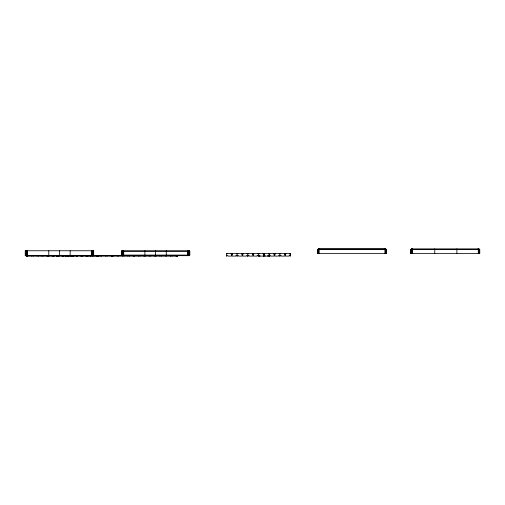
<?xml version="1.0" encoding="UTF-8"?>
<svg xmlns="http://www.w3.org/2000/svg" width="505" height="505" viewBox="0 0 505 505"><rect width="100%" height="100%" fill="white"/><g stroke="black" fill="none" stroke-linecap="round" stroke-linejoin="round"><path stroke-width="0.76" d="M320.037 249.034L384.122 249.034M386.502 249.464L317.506 249.464L317.506 253.504L386.502 253.504L386.502 249.464L386.476 253.504M290.514 253.939L290.369 254.659M231.404 254.659L232.13 254.659M242.084 254.659L242.81 254.659M252.765 254.659L253.491 254.659M263.446 254.659L264.172 254.659M274.127 254.659L274.853 254.659M284.814 254.659L285.533 254.659M290.154 254.659L290.514 254.659M258.472 255.524L257.095 255.524L257.095 256.104L253.491 256.104L253.491 253.939L252.765 253.939L252.765 256.104L249.161 256.104L249.161 255.524L246.415 255.524L246.415 256.104L242.81 256.104L242.81 253.939L242.084 253.939L242.084 256.104L238.48 256.104L238.48 255.524L235.734 255.524L235.734 256.104L232.13 256.104L232.13 253.939L231.404 253.939L231.404 256.104L227.799 256.104L227.799 255.524L226.423 255.524L226.499 256.104L226.789 255.524M269.512 255.524L270.522 255.524L270.522 256.104L274.127 256.104L274.127 253.939L274.853 253.939L274.853 256.104L278.457 256.104L278.457 255.524L279.467 255.524L279.467 256.104L280.193 256.104L280.193 255.524M279.903 255.524L281.203 255.524L281.203 256.104L284.814 256.104L284.814 253.939L285.533 253.939L285.533 256.104L289.138 256.104L289.138 255.524L290.514 255.524M189.217 255.669L25.25 255.669L25.25 250.764L93.677 250.764L93.659 255.669M269.601 255.669L269.746 254.949M259.065 256.104L269.746 256.104M479.662 249.464L479.662 253.504M479.567 249.464L479.567 253.504M479.441 249.464L479.441 253.504M479.289 249.464L479.289 253.504M479.112 249.464L479.112 253.504M479.024 249.464L479.011 248.889L411.474 248.889L411.524 249.464M478.923 248.889L478.917 253.504M478.772 248.889L478.854 249.464M478.677 248.889L478.702 253.504M478.57 248.889L478.57 249.464M478.456 248.889L478.475 253.504M478.336 248.889L478.285 253.504M478.21 248.889L478.21 249.464M478.02 248.889L478.02 249.464M456.88 248.889L456.88 253.504M434.773 248.889L434.773 253.504M412.478 248.889L412.478 249.464M412.288 248.889L412.288 249.464M412.206 249.464L412.206 253.504M412.162 248.889L412.162 249.464M412.042 248.889L412.017 253.504M411.922 248.889L411.922 249.464M411.821 248.889L411.796 253.504M411.72 248.889L411.72 249.464M411.638 248.889L411.581 253.504M411.386 249.464L411.386 253.504M411.209 249.464L411.209 253.504M411.057 249.464L411.057 253.504M410.931 249.464L410.931 253.504M410.836 249.464L410.836 253.504M386.319 249.464L386.319 253.504M386.199 249.464L386.199 253.504M386.047 249.464L386.047 253.504M385.87 249.464L385.87 253.504M385.776 249.464L385.782 248.889L318.232 248.889L318.232 249.464M385.681 248.889L385.675 253.504M385.612 248.889L385.612 249.464M385.53 248.889L385.46 253.504M385.435 248.889L385.435 249.464M385.328 248.889L385.328 249.464M385.214 248.889L385.233 253.504M385.094 248.889L385.044 253.504M384.968 248.889L384.968 249.464M384.778 248.889L384.778 249.464M319.236 248.889L319.236 249.464M319.046 248.889L318.964 253.504M318.92 248.889L318.92 249.464M318.8 248.889L318.775 253.504M318.68 248.889L318.68 249.464M318.579 248.889L318.554 253.504M318.478 248.889L318.478 249.464M318.396 248.889L318.339 253.504M318.144 249.464L318.144 253.504M317.967 249.464L317.967 253.504M317.815 249.464L317.815 253.504M317.594 249.464L317.689 253.504M290.154 253.939L290.154 256.104L290.514 256.104L290.514 253.504L226.423 253.504L226.423 256.104M289.864 253.504L289.864 253.939M285.824 253.504L285.824 253.939M284.523 253.504L284.523 253.939M280.483 253.504L280.483 253.939M279.833 253.504L279.833 256.104M279.183 253.504L279.183 253.939M275.143 253.504L275.143 253.939M273.843 253.504L273.843 253.939M269.803 253.504L269.803 253.939M269.601 254.949L269.512 256.104M269.222 255.524L269.222 256.104M269.152 253.504L269.096 256.104M268.786 256.104L268.786 255.524L267.776 255.524L267.776 256.104M268.502 253.504L268.502 253.939M265.056 255.669L265.056 256.104M264.456 253.504L264.456 253.939M264.172 256.104L264.172 253.939L263.446 253.939L263.446 256.104M264.046 254.949L264.046 255.669M263.755 255.669L263.755 256.104M263.162 253.504L263.162 253.939M259.841 256.104L259.841 255.524L258.831 255.524L258.831 256.104L258.106 256.104L258.106 255.524M259.715 255.669L259.715 256.104M259.115 253.504L259.115 253.939M258.472 253.504L258.472 256.104M257.821 253.504L257.821 253.939M253.775 253.504L253.775 253.939M252.481 253.504L252.481 253.939M248.435 253.504L248.435 253.939M248.151 255.524L248.151 256.104L247.425 256.104L247.425 255.524M247.86 255.524L247.86 256.104M247.791 253.504L247.791 256.104M247.141 253.504L247.141 253.939M243.094 253.504L243.094 253.939M241.8 253.504L241.8 253.939M237.754 253.504L237.754 253.939M237.47 255.524L237.47 256.104L236.744 256.104L236.744 255.524M237.11 253.504L237.11 256.104M236.46 253.504L236.46 253.939M232.414 253.504L232.414 253.939M231.12 253.504L231.12 253.939M227.073 253.504L227.073 253.939M189.678 251.339L189.678 255.094M189.539 251.339L189.539 255.094M189.362 251.339L189.362 255.094M189.236 251.339L189.325 250.764L121.856 250.764L121.819 255.094M189.129 250.764L189.129 255.669M189.034 255.094L189.034 255.669M188.99 250.764L188.99 251.339M188.82 250.764L188.902 255.669M188.744 255.094L188.744 255.669M188.624 250.764L188.554 255.669M188.403 250.764L188.403 251.339M188.321 251.339L188.352 255.669M188.163 250.764L188.163 251.339M188.125 255.094L188.125 255.669M188.005 251.339L188.005 255.094M187.917 250.764L187.917 251.339M187.892 255.094L187.892 255.669M187.809 251.339L187.809 255.094M187.746 250.764L187.734 255.669M187.652 255.094L187.652 255.669M187.481 250.764L187.481 255.669M177.388 255.669L177.375 256.104L26.424 256.104L26.43 250.764M177.299 255.669L177.299 256.104M177.16 255.669L177.16 256.104M177.072 255.669L177.072 256.104M176.971 255.669L176.971 256.104M176.864 255.669L176.864 256.104M176.75 255.669L176.75 256.104M176.655 255.669L176.655 256.104M175.942 255.669L175.942 256.104M172.047 255.669L172.047 256.104M170.602 255.669L170.602 256.104M166.707 255.669L166.707 256.104M166.271 250.764L166.271 255.669M165.261 255.669L165.261 256.104M161.366 255.669L161.366 256.104M159.921 255.669L159.921 256.104M156.026 255.669L156.026 256.104M155.59 250.764L155.59 255.669M155.3 255.669L155.3 256.104M154.581 255.669L154.581 256.104M150.686 255.669L150.686 256.104M149.24 255.669L149.24 256.104M145.345 255.669L145.345 256.104M144.91 250.764L144.91 255.669M144.619 255.669L144.619 256.104M143.9 255.669L143.9 256.104M140.005 255.669L140.005 256.104M138.559 255.669L138.559 256.104M134.665 255.669L134.665 256.104M133.939 255.669L133.939 256.104M133.219 255.669L133.219 256.104M129.324 255.669L129.324 256.104M127.879 255.669L127.879 256.104M123.984 255.669L123.984 256.104M123.706 250.764L123.7 255.669M123.529 250.764L123.529 255.669M123.435 250.764L123.447 255.669M123.27 250.764L123.27 251.339M123.289 255.094L123.289 255.669M123.176 251.339L123.176 255.094M123.018 250.764L123.018 251.339M123.056 255.094L123.056 255.669M122.86 251.339L122.835 255.669M122.778 250.764L122.778 251.339M122.563 250.764L122.538 256.104M122.444 255.094L122.444 255.669M122.361 250.764L122.361 251.339M122.279 251.339L122.279 255.669M122.191 250.764L122.191 251.339M122.153 255.094L122.153 255.669M122.052 250.764L122.052 255.669M121.951 250.764L121.951 251.339M121.989 255.094L121.97 255.669M121.642 251.339L121.642 255.094M121.509 251.339L121.509 255.094M118.643 255.669L118.643 256.104M117.198 255.669L117.198 256.104M113.303 255.669L113.303 256.104M112.583 256.104L112.539 255.669L112.489 256.104M112.381 255.669L112.381 256.104M112.274 255.669L112.274 256.104M112.173 255.669L112.173 256.104M112.085 255.669L112.085 256.104M111.946 255.669L111.946 256.104M111.857 255.669L111.857 256.104M111.245 255.669L111.245 256.104M107.06 255.669L107.06 256.104M105.76 255.669L105.76 256.104M101.574 255.669L101.574 256.104M100.274 255.669L100.274 256.104M98.772 255.669L98.784 256.104M98.696 255.669L98.74 256.104M98.557 255.669L98.633 256.104M98.469 255.669L98.469 256.104M98.368 255.669L98.368 256.104M98.26 255.669L98.26 256.104M98.153 255.669L98.153 256.104M98.058 255.669L98.058 256.104M97.736 255.669L97.724 256.104L97.692 255.669M97.503 255.669L97.503 256.104M97.414 255.669L97.414 256.104M97.339 255.669L97.339 256.104M97.212 255.669L97.212 256.104M97.099 255.669L97.099 256.104M97.004 255.669L97.004 256.104M96.291 255.669L96.291 256.104M96.089 255.669L96.089 256.104M94.788 255.669L94.788 256.104M93.545 250.764L93.545 255.669M93.412 250.764L93.444 256.104M93.236 250.764L93.236 255.669M93.021 250.764L93.021 255.669M92.775 250.764L92.775 255.669M92.497 250.764L92.497 255.669M92.396 255.669L92.396 256.104M92.194 250.764L92.194 255.669M91.998 255.669L91.998 256.104M91.878 250.764L91.878 255.669M91.676 250.764L91.676 255.669M91.55 250.764L91.55 255.669M91.348 250.764L91.348 255.669M90.951 255.669L90.951 256.104M90.603 255.669L90.603 256.104M89.985 255.669L89.985 256.104M88.104 255.669L88.104 256.104M87.889 255.669L87.889 256.104M87.207 255.669L87.207 256.104M87.056 255.669L87.056 256.104M86.658 255.669L86.658 256.104M85.61 255.669L85.61 256.104M83.022 255.669L83.022 256.104M82.763 255.669L82.763 256.104M81.728 255.669L81.715 256.104M81.318 255.669L81.318 256.104M80.27 255.669L80.27 256.104M77.536 255.669L77.536 256.104M77.423 255.669L77.423 256.104M76.949 255.669L76.949 256.104M76.703 255.669L76.703 256.104M76.375 255.669L76.375 256.104M76.242 255.669L76.242 256.104M74.929 255.669L74.929 256.104M73.427 255.669L73.427 256.104M72.903 255.669L72.903 256.104M72.846 255.669L72.846 256.104M72.707 255.669L72.707 256.104M72.057 255.669L72.057 256.104M71.609 255.669L71.609 256.104M71.028 255.669L71.028 256.104M70.757 255.669L70.757 256.104M70.144 250.764L70.144 255.669M69.589 255.669L69.589 256.104M68.806 255.669L68.806 256.104M68.661 255.669L68.661 256.104M67.563 255.669L67.563 256.104M67.373 255.663L67.373 256.111M66.572 255.669L66.572 256.104M65.884 255.669L65.884 256.104M65.688 255.669L65.688 256.104M64.968 255.669L64.968 256.104M63.643 255.669L63.643 256.104M63.46 255.663L63.46 256.111M63.321 255.669L63.321 256.104M63.03 255.669L63.03 256.104M62.746 255.669L62.746 256.104M62.166 255.669L62.166 256.104M62.02 255.669L62.02 256.104M59.464 250.764L59.464 255.669M59.173 255.669L59.173 256.104M58.845 255.669L58.845 256.104M58.454 255.669L58.454 256.104M58.125 255.669L58.125 256.104M57.98 255.669L57.98 256.104M57.545 255.669L57.545 256.104M56.825 255.669L56.825 256.104M56.68 255.669L56.68 256.104M54.553 255.669L54.553 256.104M53.36 255.669L53.36 256.104M53.113 255.669L53.113 256.104M52.785 255.669L52.785 256.104M52.64 255.669L52.64 256.104M52.059 255.669L52.059 256.104M49.212 255.669L49.212 256.104M48.783 250.764L48.783 255.669M48.493 255.669L48.493 256.104M47.874 255.669L47.874 256.104M47.773 255.669L47.773 256.104M46.574 255.669L46.574 256.104M43.872 255.669L43.872 256.104M42.388 255.669L42.433 256.104M41.094 255.669L41.094 256.104M38.532 255.669L38.532 256.104M37.092 255.669L37.092 256.104M33.191 255.669L33.191 256.104M31.752 255.669L31.752 256.104M27.851 255.669L27.851 256.104M27.579 250.764L27.579 255.669M27.371 250.764L27.371 255.669M27.245 250.764L27.245 255.669M27.137 255.669L27.137 256.104M27.049 250.764L27.043 256.104M26.929 255.669L26.929 256.104M26.822 255.669L26.822 256.104M26.733 250.764L26.727 256.104M26.639 255.669L26.639 256.104M26.563 255.669L26.563 256.104M26.153 250.764L26.153 255.669M25.906 250.764L25.906 255.669M25.686 250.764L25.686 255.669M25.515 250.764L25.515 255.669M25.376 250.764L25.376 255.669M479.744 249.464L410.754 249.464L410.754 253.504L479.744 253.504L479.718 249.464M189.804 251.339L121.377 251.339L121.383 255.094L189.804 255.094L189.785 251.339"/></g></svg>
